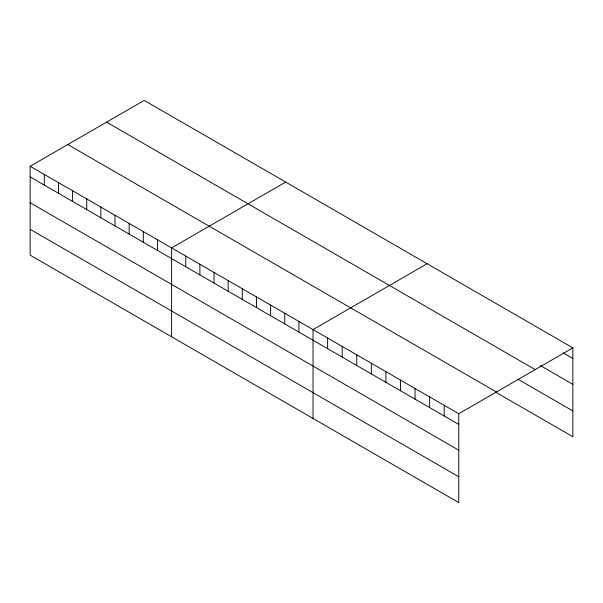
<?xml version="1.0" encoding="UTF-8"?>
<svg xmlns="http://www.w3.org/2000/svg" width="603" height="603" viewBox="0 0 603 603"><rect width="100%" height="100%" fill="white"/><g stroke="black" fill="none" stroke-linecap="round" stroke-linejoin="round"><path stroke-width="0.9" d="M30.15 166.27L458.77 413.733L458.77 502.593L30.15 255.129L30.15 166.27L144.23 100.407L572.85 347.871L572.85 436.73L495.937 392.327M285.671 182.068L171.599 247.931L171.599 336.791M427.12 263.737L313.04 329.592L313.04 418.452M458.77 413.733L572.85 347.871M563.134 352.913L572.85 358.521M540.469 365.637L572.85 384.33M106.58 122.145L535.208 369.609M517.796 379.136L572.85 410.922M67.792 144.539L496.42 391.995M30.15 176.92L458.77 424.384M30.15 202.729L458.77 450.192M30.15 229.321L458.77 476.785M444.2 405.322L444.2 415.972M429.63 396.902L429.63 407.553M415.052 388.49L415.052 399.141M400.482 380.078L400.482 390.729M385.905 371.667L385.905 382.317M371.335 363.247L371.335 373.898M356.757 354.835L356.757 365.486M342.187 346.424L342.187 357.074M327.617 338.012L327.617 348.662M298.9 321.429L298.9 332.08M284.752 313.266L284.752 323.917M270.604 305.095L270.604 315.746M256.463 296.932L256.463 307.583M242.316 288.762L242.316 299.412M228.175 280.599L228.175 291.249M214.027 272.428L214.027 283.086M199.887 264.265L199.887 274.915M185.739 256.102L185.739 266.752M157.451 239.768L157.451 250.418M143.303 231.597L143.303 242.248M129.163 223.434L129.163 234.085M115.015 215.271L115.015 225.921M100.874 207.1L100.874 217.751M86.726 198.937L86.726 209.588M72.586 190.767L72.586 201.417M58.438 182.603L58.438 193.254M44.298 174.433L44.298 185.083"/></g></svg>
